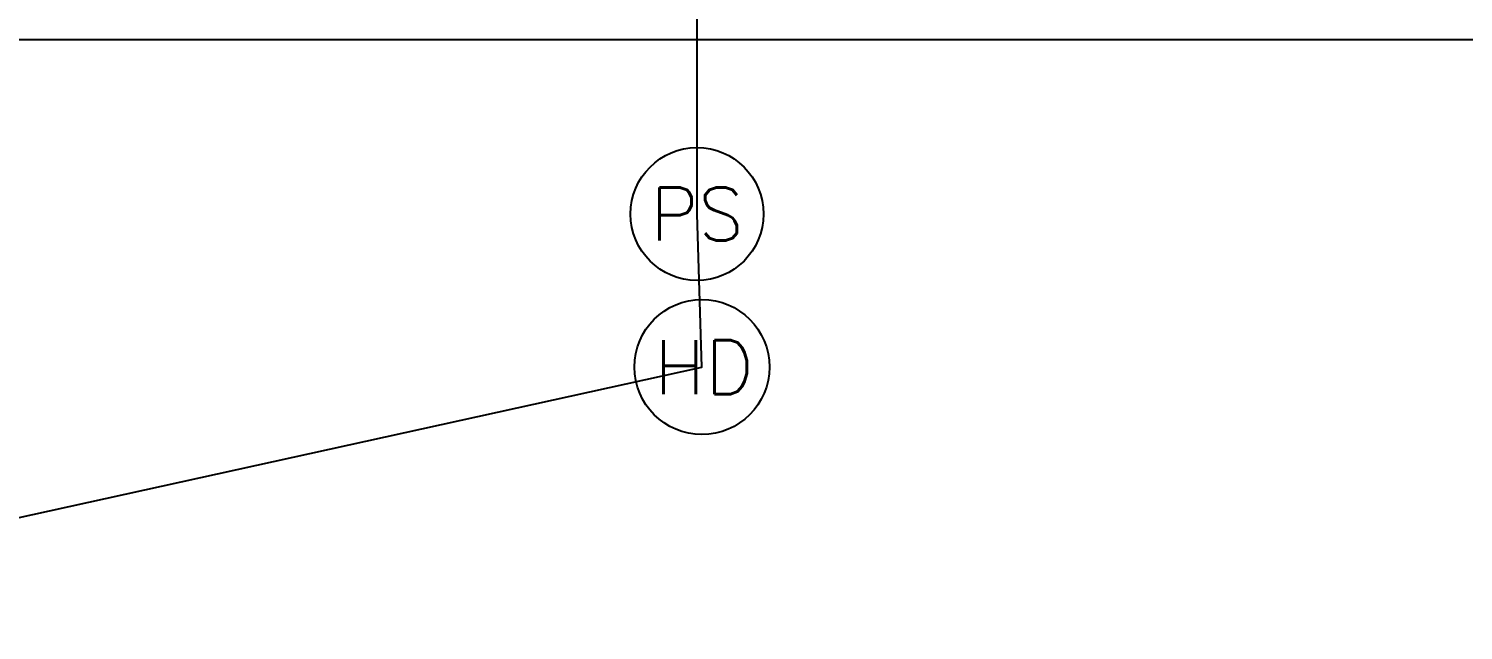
# Model space of a CAD drawing. Header units: metres. Extents: x -39 to 21688, y -24 to 9022.
# Drawn here: x 303.58 to 313.24, y 46.32 to 50.37 of the extents above; entities that cross this region are included whole.
import ezdxf
from ezdxf.enums import TextEntityAlignment as Align

# ---------------------------------------------------------------- set-up
doc = ezdxf.new("R2010")
doc.units = ezdxf.units.M
doc.header["$MEASUREMENT"] = 0
for name, color, linetype in [('AR-MUROS', 6, 'Continuous'), ('AR-PUERTAS', 2, 'Continuous'), ('AR-VENTANAS', 2, 'Continuous')]:
    doc.layers.add(name, color=color, linetype=linetype)
doc.styles.add('ROMANS', font='romans.shx', dxfattribs={"width": 0.75})

# ---------------------------------------------------------------- blocks, each defined once
blk = doc.blocks.new('HD SENSOR')
at = {"ltscale": 8}
blk.add_circle((-0.65, 0), 20.73, dxfattribs=at)
at = {"ltscale": 8, "style": 'ROMANS'}
blk.add_text('HD', height=16.585, dxfattribs=at).set_placement((0, 0), align=Align.MIDDLE)
blk = doc.blocks.new('PS SENSOR')
at = {"ltscale": 8}
blk.add_circle((0, 0), 20.42, dxfattribs=at)
at = {"ltscale": 8, "style": 'ROMANS'}
blk.add_text('PS', height=16.335, dxfattribs=at).set_placement((0, 0), align=Align.MIDDLE)

msp = doc.modelspace()

# ---------------------------------------------------------------- linework, layer by layer
at = {"layer": 'AR-MUROS'}
msp.add_line((317.72871, 50.29698), (303.50483, 50.29698), dxfattribs=at)
at = {"layer": 'AR-VENTANAS'}
msp.add_lwpolyline([(307.41307, 28.55818), (297.83558, 30.5776), (298.42057, 33.35202), (294.79537, 34.39552), (295.60103, 30.19711), (286.66732, 31.94503), (295.12882, 35.74003), (287.26503, 41.27145), (292.14411, 41.77599), (288.43298, 44.90572), (289.86373, 48.43442), (290.08021, 49.60585), (289.15208, 52.86278), (296.65094, 53.46709), (301.51515, 53.74548), (302.47555, 46.85281), (308.11135, 48.09534), (308.07835, 49.12488), (308.07835, 53.4344), (328.49244, 52.99691)], dxfattribs=at)

# ---------------------------------------------------------------- block references
at = {"layer": 'AR-PUERTAS', "xscale": 0.02191086110359542, "yscale": 0.02191086110359542, "zscale": 0.02191086110359542}
for name, p in [('PS SENSOR', (308.07835, 49.12488)), ('HD SENSOR', (308.1256, 48.09534))]:
    msp.add_blockref(name, p, dxfattribs=at)

doc.saveas('drawing.dxf')
